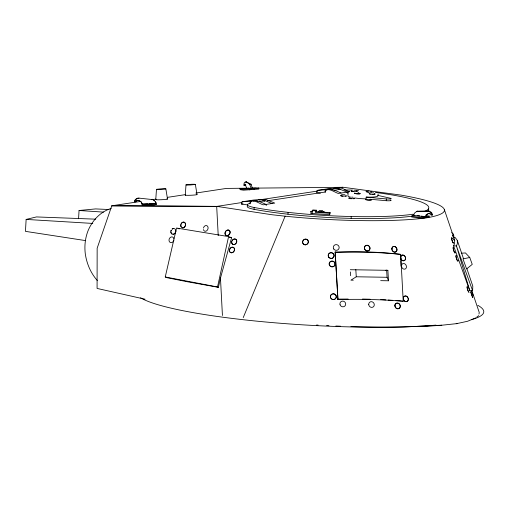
<?xml version="1.0" encoding="UTF-8"?>
<svg xmlns="http://www.w3.org/2000/svg" width="509" height="509" viewBox="0 0 509 509"><rect width="100%" height="100%" fill="white"/><g stroke="black" fill="none" stroke-linecap="round" stroke-linejoin="round"><path stroke-width="0.76" d="M95.673 219.169L36.47 216.929L26.137 219.417L25.45 231.36L85.69 240.623M78.577 218.711L79.048 210.503L95.628 208.913L109.041 209.53M247.628 204.93L241.47 204.045L242.112 201.787L253.539 200.05L261.601 199.42L258.795 199.846L262.173 199.738L264.502 201.386M250.014 203.893L250.173 201.157C255.785 199.172 260.945 202.264 266.003 204.408L266.226 205.604M412.29 216.153A105.478 14.131 3.3 0 1 351.127 218.367A103.174 13.826 3.3 0 1 287.979 214.206A105.923 14.195 3.3 0 1 254.067 209.339L254.176 207.5A25.278 3.385 3.3 0 1 250.046 203.415C251.961 197.479 260.175 204.274 263.287 204.822L274.72 203.091L265.634 199.407L262.797 199.674M287.979 214.206L288.088 212.361A105.923 14.195 3.3 0 1 254.176 207.5M330.093 212.635L330.01 214.047L329.355 214.728L312.055 213.456L312.221 210.624L312.876 209.95L316.471 210.211L316.388 211.629L315.733 212.304L329.438 213.309L330.093 212.635L316.388 211.629M315.733 212.304L315.815 210.891L316.471 210.211M325.143 191.823L325.257 189.768C330.869 187.783 336.035 190.881 341.087 193.026M329.355 214.728L329.438 213.309M348.143 192.243L347.94 195.787A15.028 2.011 3.3 0 0 350.968 197.276M351.127 218.367L351.235 216.522A105.478 14.131 3.3 0 0 413.123 214.213L413.054 215.441M378.111 194.145L378.009 195.914A15.028 2.011 3.3 0 1 366.187 197.117L366.086 198.885A15.028 2.011 3.3 0 1 354.786 197.969M369.96 199.235L386.242 200.705L386.344 198.936A4.396 0.592 3.3 0 0 390.518 198.904A4.396 0.592 3.3 0 0 390.607 198.287L377.691 195.367M411.558 216.968L420.784 218.304L424.328 217.846L424.372 216.999L429.571 216.115L426.307 215.619M424.328 217.846L426.51 217.515L426.555 216.669M245.771 184.672L245.605 185.123L243.9 185.161C243.811 180.587 246.464 181.668 249.76 184.347L251.204 188.96C249.588 187.891 232.301 188.508 243.563 189.323L258.814 188.222M155.76 199.566L156.479 189.323L161.372 188.794A4.766 0.324 -2.7 0 1 165.33 188.788L165.858 188.922L167.518 199.064M185.276 195.087L186.001 184.843L190.894 184.322A4.766 0.324 -2.7 0 1 194.852 184.309L195.373 184.449L197.04 194.584M325.13 192.071C326.975 186.078 335.291 192.879 338.377 193.439L349.123 191.804M478.975 314.066L479.249 312.469L471.856 290.677M228.592 236.59L217.521 286.981L218.399 287.324L220.461 278.105L231.582 237.748L228.592 236.59L176.54 228.032L165.247 276.966L167.315 277.768L187.821 281.84L218.399 287.324M152.904 199.623L139.002 198.128C137.061 197.206 132.359 201.831 135.388 201.831L136.552 200.94A3.525 3.499 -54.6 0 1 138.613 200.591L139.981 201.055M134.319 201.888L136.285 199.006L139.002 198.128M425.855 216.77L426.905 214.69L428.508 213.545M347.323 193.312L347.093 192.116L338.008 188.432L333.879 188.464L336.691 188.037L328.623 188.667L317.196 190.398L316.553 192.663L320.403 193.21M244.256 185.219L244.613 184.443A3.525 1.152 86 0 1 245.287 184.303L246.661 188.285L249.238 188.107M243.232 317.61L285.129 216.191A124.024 16.619 3.3 0 0 426.523 217.839A124.024 16.619 3.3 0 0 400.933 195.1L370.291 190.951M454.588 239.981L454.626 243.397L453.576 245.86L469.788 290.715L472.632 290.76L472.797 286.109L466.95 268.86M475.756 317.877L467.548 321.274L456.198 323.737M476.736 317.132L478.702 315.656M253.705 201.24L254.074 200.998M337.512 188.534C341.552 186.065 345.878 191.295 349.804 191.702M350.936 280.166L356.262 276.781L387.075 277.29L388.513 280.783L380.681 280.656M416.928 211.292L414.53 213.093L413.524 215.237L425.079 216.891L426.135 214.804L428.33 213.545A3.525 2.946 81.4 0 1 430.06 214.034L431.028 215.002L432.701 215.014L431.6 212.558L429.335 211.082L416.928 211.292L428.559 211.197L430.824 212.673L431.925 215.135M417.056 211.489L417.698 211.171M258.833 189.087L243.487 190.181L239.987 189.641M470.863 291.899L472.74 297.428L472.67 296.823M165.858 188.922L160.965 189.45A4.766 0.324 -2.7 0 1 157.007 189.456L156.479 189.323M195.373 184.449L190.481 184.971A4.766 0.324 -2.7 0 1 186.523 184.983L186.001 184.843M111.134 208.461C100.349 211.699 92.104 220.696 87.968 230.965A41.452 34.682 81.4 0 0 85.277 253.692C86.676 263.528 90.653 273.059 97.308 280.504M329.577 189.418L330.952 189.195M335.584 188.508L336.958 188.279M142.164 204.465L142.183 204.892L143.538 205.515L154.055 204.962L156.282 204.453L156.238 203.594L154.017 204.109L143.417 204.656L142.126 203.613M310.859 212.826L310.42 213.067L312.055 213.456M246.248 181.885L251.109 184.252L252.553 188.864M469.75 257.471L462.98 258.941L466.6 268.943L472.244 264.375L469.75 257.471L465.461 252.948L461.612 253.183M341.526 194.68L344.987 194.743M319.226 210.599L322.725 210.599M426.51 217.515L429.316 216.904M254.945 200.667L255.868 200.578M260.952 199.757L262.918 199.814L272.003 203.498M140.866 201.386L111.795 205.795L97.155 248.22L97.079 288.431L145.046 299.209M151.86 199.719L155.792 199.127M167.576 197.339L185.645 194.597M195.857 193.051L226.492 188.406L247.062 188.209M241.75 202.55L216.681 206.419L111.795 205.795L216.688 206.355L271.634 214.703L285.129 216.191M259.768 199.821L317.731 191.034M334.171 188.61L342.792 187.229L367.931 190.633M241.47 204.045L242.99 203.816M259.183 201.647L265.183 200.737M334.267 190.258L340.273 189.348M267.193 200.82L325.645 191.957M427.935 211.152L428.712 211.031M414.294 215.122L412.634 215.371L411.603 216.134L420.51 217.451L424.372 216.999M431.772 214.416L432.548 214.295M457.171 323.59L440.788 325.334L422.941 326.473M317.196 190.398L325.257 189.768M242.112 201.787L250.173 201.157M245.383 181.999L246.738 181.904M249.76 184.347L251.109 184.252M243.9 185.161L245.605 185.123M251.166 188.19L252.515 188.095M252.082 187.916L255.429 187.713L258.807 188.209M441.761 325.187L403.987 326.988A169.535 22.714 3.3 0 1 350.924 326.587M147.591 203.835L142.259 204.115L141.553 202.588M149.112 203.759L155.207 203.441M335.17 252.019C357.019 251.357 378.982 251.758 400.698 254.373L403.217 301.283L401.754 301.137C380.535 299.419 359.22 299.006 337.944 299.597L335.17 252.019L337.944 299.597M335.488 252.502C357.229 251.65 379.046 252.165 400.698 254.373L400.812 259.119M350.294 269.713L387.864 270.33L388.513 280.783M258.139 188.088L342.786 187.299M348.15 299.037L337.632 299.107M312.278 211.343L310.515 211.559L312.138 212.043M368.179 190.442L369.534 190.506M385.517 270.292L387.864 270.33M351.719 280.179L353.284 280.204M453.576 245.86L456.427 245.923L457.33 243.786L457.336 242.348L457.286 240.369L455.326 237.697L453.589 236.965M362.472 299.037L370.151 299.235M26.137 219.417L92.772 223.432M380.738 299.559L385.879 299.896M388.208 300.043L392.853 300.348M395.957 300.552L401.111 300.953M79.048 210.503L103.461 212.107M312.221 210.624L315.815 210.891M351.776 197.085L353.011 197.231M366.187 197.117L386.344 198.936M372.703 192.663L373.479 192.771M357.999 192.256L358.775 192.364M417.38 215.561L419.69 215.892M421.229 216.109L423.539 216.44M248.01 188.19L249.525 188.419M177.953 228.579L179.486 228.846M401.792 301.023L403.217 301.283M229.349 237.328L231.582 237.748M165.247 276.966L217.521 286.981M337.257 188.355L339.312 189.622M331.448 189.233L332.345 189.59M256.364 200.622L257.688 201.233M153.629 200.088L152.153 199.254M140.611 201.481L138.486 200.501A3.525 3.499 -54.6 0 0 136.425 200.851L135.388 201.831M155.932 202.627L156.091 203.492L142.386 204.204L141.057 201.939M155.862 204.154L156.282 204.453M332.778 189.851L333.16 190.156M153.502 199.999L154.31 200.629M140.484 201.392L141.184 202.028M154.182 200.54L155.531 201.952M155.404 201.863L156.059 202.722M453.042 238.466L453.691 239.847M472.136 292.675L473.115 295.354M472.505 297.307L472.142 296.454M451.725 232.575L451.884 232.931M453.016 233.51L453.436 234.617M472.632 290.76L456.427 245.923L469.788 290.715M471.658 295.137L471.907 295.831M457.286 240.369L463.387 258.362M444.325 209.511L454.779 240.324M453.589 235.063L453.939 236.189M452.825 235.482L453.055 236.189M452.692 235.533L452.921 236.233M471.41 294.406L470.73 291.943M471.531 291.129L471.678 291.651M453.258 236.825L453.404 237.347M386.63 270.075L387.075 277.29M355.816 269.573L356.262 276.781M350.434 271.952L350.663 275.687M216.688 206.355L218.227 235.622M220.435 277.545L222.433 315.516M254.106 188.756L254.144 189.609M249.652 189.068L249.69 189.927M142.501 204.287L142.539 205.146M142.145 204.039L142.183 204.892M400.844 260.703L400.977 266.232M166.876 198.892A5.892 0.401 -2.7 0 1 161.347 199.725A5.892 0.401 -2.7 0 1 156.689 199.324M196.913 194.489A5.892 0.401 -2.7 0 1 190.869 195.252A5.892 0.401 -2.7 0 1 185.556 194.972M340.636 326.218A169.535 22.714 3.3 0 1 335.876 326.014M328.941 325.69A169.535 22.714 3.3 0 1 326.619 325.575M318.1 325.105A169.535 22.714 3.3 0 1 316.547 325.016M477.836 305.324A174.313 23.357 3.3 0 1 471.245 319.722M435.939 325.117A174.313 23.357 3.3 0 1 264.782 321.917A174.313 23.357 3.3 0 1 140.567 297.771M453.627 242.564A2.946 0.464 72.1 0 1 452.845 242.278A2.946 0.464 72.1 0 1 451.655 238.32A2.946 0.464 72.1 0 1 452.431 238.606M452.959 242.812A2.946 0.464 72.1 0 1 451.757 239.567M451.604 238.912A2.946 0.464 72.1 0 1 451.496 237.964M455.281 252.254A2.946 0.547 72.2 0 1 453.856 250.683A2.946 0.547 72.2 0 1 453.621 247.476M454.944 252.986A2.946 0.547 72.2 0 1 454.753 252.839M454.518 252.515A2.946 0.547 72.2 0 1 453.296 249.27M453.163 248.615A2.946 0.547 72.2 0 1 453.086 247.66M458.125 260.404A2.946 0.554 72 0 1 456.668 258.795A2.946 0.554 72 0 1 456.439 255.626M457.776 261.117A2.946 0.554 72 0 1 456.535 258.833A2.946 0.554 72 0 1 455.899 255.785M469.012 292.166A2.946 0.547 72.5 0 1 468.585 291.689M468.325 291.199A2.946 0.547 72.5 0 1 467.307 288.094A2.946 0.547 72.5 0 1 467.389 286.554M468.878 292.211A2.946 0.547 72.5 0 1 468.452 291.727M468.191 291.243A2.946 0.547 72.5 0 1 467.046 286.866M332.262 294.017A2.946 2.857 3 0 0 331.518 298.91A2.946 2.857 3 0 0 336.264 297.103A2.946 2.857 3 0 0 332.262 294.017A2.946 2.857 3 0 0 331.321 298.783A2.946 2.857 3 0 0 336.144 297.625A2.946 2.857 3 0 0 333.007 293.871M173.238 241.476A2.946 2.392 -67.8 0 1 169.459 241.743A2.946 2.392 -67.8 0 1 170.432 237.372A2.946 2.392 -67.8 0 1 173.874 238.619M173.874 240.089A2.946 2.392 -67.8 0 1 173.633 240.821M396.435 247.953A2.946 2.443 64.8 0 1 394.882 252.159A2.946 2.443 64.8 0 1 391.911 248.233A2.946 2.443 64.8 0 1 395.97 247.349M400.621 257.051A2.946 2.399 65.8 0 1 404.286 255.613A2.946 2.399 65.8 0 1 404.757 260.296A2.946 2.399 65.8 0 1 400.774 258.527M405.317 259.45A2.946 2.399 65.8 0 1 402.982 260.748A2.946 2.399 65.8 0 1 400.698 258.566M400.551 257.083A2.946 2.399 65.8 0 1 404.572 255.982M405.024 256.593A2.946 2.399 65.8 0 1 405.495 258.769M408.091 298.191A2.946 2.399 66.2 0 1 406.067 301.71M405.412 301.589A2.946 2.399 66.2 0 1 403.452 299.502M403.472 297.339A2.946 2.399 66.2 0 1 407.773 297.498M172.087 229.082A2.946 2.392 -68.3 0 1 175.459 229.578M175.7 230.227A2.946 2.392 -68.3 0 1 173.62 234.121A2.946 2.392 -68.3 0 1 170.839 231.748M170.922 230.997A2.946 2.392 -68.3 0 1 171.177 230.272M175.859 230.978A2.946 2.392 -68.3 0 1 175.128 233.109M174.612 233.644A2.946 2.392 -68.3 0 1 173.378 234.229M172.144 234.045A2.946 2.392 -68.3 0 1 170.916 231.78M171.005 231.029A2.946 2.392 -68.3 0 1 171.253 230.303M172.163 229.114A2.946 2.392 -68.3 0 1 173.397 228.528M232.053 240.693A2.946 2.38 -59 0 1 236.335 239.86A2.946 2.38 -59 0 1 234.477 244.435A2.946 2.38 -59 0 1 231.767 241.4M232.123 240.732A2.946 2.38 -59 0 1 236.411 239.904A2.946 2.38 -59 0 1 234.554 244.479A2.946 2.38 -59 0 1 231.837 241.444M397.981 303.186A2.946 2.583 60 0 1 399.775 307.799A2.946 2.583 60 0 1 395.258 307.124A2.946 2.583 60 0 1 397.281 303.084M203.435 228.108A2.946 2.284 -69.7 0 1 207.099 225.811A2.946 2.284 -69.7 0 1 207.074 230.462A2.946 2.284 -69.7 0 1 203.428 229.572M227.109 230.253A2.946 2.354 -57.8 0 1 230.138 232.219A2.946 2.354 -57.8 0 1 227.205 235.616A2.946 2.354 -57.8 0 1 225.201 232.473M225.493 231.767A2.946 2.354 -57.8 0 1 226.48 230.622M181.134 223.979A2.946 2.297 -71.8 0 1 184.169 222.229A2.946 2.297 -71.8 0 1 185.422 225.551A2.946 2.297 -71.8 0 1 182.61 227.879M181.159 226.829A2.946 2.297 -71.8 0 1 180.905 224.717M429.698 213.456A3.525 2.946 81.4 0 1 430.283 213.615M428.495 208.671A105.478 14.131 3.3 0 1 427.865 211.222M254.067 209.339A25.278 3.385 3.3 0 1 247.565 206.107M351.235 216.522A103.174 13.826 3.3 0 1 288.088 212.361M424.461 211.439A105.478 14.131 3.3 0 0 427.064 205.025A103.174 13.826 3.3 0 0 397.096 195.838A105.923 14.195 3.3 0 0 375.394 192.447M344.313 189.972A23.898 3.2 3.3 0 1 353.093 190.175M354.302 190.239A23.898 3.2 3.3 0 1 358.527 190.531M390.505 200.062A4.396 0.592 3.3 0 1 390.416 200.673A4.396 0.592 3.3 0 1 386.242 200.705M329.552 212.686A2.946 0.394 3.3 0 1 329.737 212.997M324.004 212.533A2.946 0.394 3.3 0 1 324.468 212.368M323.527 211.451A2.946 0.394 3.3 0 1 323.59 211.973A2.946 0.394 3.3 0 1 319.754 211.833M318.475 211.509A2.946 0.394 3.3 0 1 318.876 211.235M323.31 212.138A2.946 0.394 3.3 0 1 321.192 212.119M371.118 191.473A2.946 0.394 3.3 0 1 370.915 192.014A2.946 0.394 3.3 0 1 366.76 191.753A2.946 0.394 3.3 0 1 366.964 191.206M371.869 191.938A2.946 0.394 3.3 0 1 370.902 192.16M368.783 192.141A2.946 0.394 3.3 0 1 366.315 191.785M345.897 195.621A2.946 0.394 3.3 0 1 345.318 196.118A2.946 0.394 3.3 0 1 341.354 195.857A2.946 0.394 3.3 0 1 341.24 195.322M346.101 196.169A2.946 0.394 3.3 0 1 345.681 196.232M342.901 196.2A2.946 0.394 3.3 0 1 341.024 195.927M374.287 193.624A2.946 0.394 3.3 0 1 374.261 194.158A2.946 0.394 3.3 0 1 370.304 193.98A2.946 0.394 3.3 0 1 369.636 193.414M375.038 194.094A2.946 0.394 3.3 0 1 374.898 194.19M374.07 194.317A2.946 0.394 3.3 0 1 371.952 194.298M370.501 194.152A2.946 0.394 3.3 0 1 369.222 193.827M359.583 193.216A2.946 0.394 3.3 0 1 359.558 193.751A2.946 0.394 3.3 0 1 355.594 193.573A2.946 0.394 3.3 0 1 354.932 193.006M359.863 193.859A2.946 0.394 3.3 0 1 355.797 193.744M355.212 193.643A2.946 0.394 3.3 0 1 354.455 193.318M370.908 199.471A2.946 0.394 3.3 0 1 370.336 199.967A2.946 0.394 3.3 0 1 366.365 199.713A2.946 0.394 3.3 0 1 366.251 199.172M371.354 199.935A2.946 0.394 3.3 0 1 366.544 199.891M366.035 199.782A2.946 0.394 3.3 0 1 365.538 199.56M370.902 199.617A2.946 0.394 3.3 0 1 371.398 199.833M353.819 198.084A2.946 0.394 3.3 0 1 353.609 198.631A2.946 0.394 3.3 0 1 349.46 198.37A2.946 0.394 3.3 0 1 349.664 197.823M354.569 198.555A2.946 0.394 3.3 0 1 353.602 198.771M351.484 198.758A2.946 0.394 3.3 0 1 349.015 198.402M356.415 191.066A2.946 0.394 3.3 0 1 354.849 191.626A2.946 0.394 3.3 0 1 351.433 190.926M357.159 191.53A2.946 0.394 3.3 0 1 357.025 191.626M353.322 191.67A2.946 0.394 3.3 0 1 351.35 191.269M351.286 191.161A2.946 0.394 3.3 0 1 351.426 191.066M305.68 244.772A2.946 2.78 -40.6 0 0 307.83 240.203A2.946 2.78 -40.6 0 0 302.868 240.865A2.946 2.78 -40.6 0 0 305.68 244.772A2.946 2.78 -40.6 0 0 307.862 240.242A2.946 2.78 -40.6 0 0 302.9 240.903A2.946 2.78 -40.6 0 0 305.712 244.81M329.762 265.622A2.946 2.857 16.1 0 0 334.82 265.164A2.946 2.857 16.1 0 0 331.811 261.111A2.946 2.857 16.1 0 0 329.762 265.622A2.946 2.857 16.1 0 0 334.807 265.195A2.946 2.857 16.1 0 0 331.804 261.149A2.946 2.857 16.1 0 0 329.749 265.653M328.782 257.172A2.946 2.85 23.7 0 0 333.834 256.803A2.946 2.85 23.7 0 0 330.875 252.699A2.946 2.85 23.7 0 0 328.782 257.172A2.946 2.85 23.7 0 0 333.821 256.835A2.946 2.85 23.7 0 0 330.863 252.731A2.946 2.85 23.7 0 0 328.769 257.204M340.057 304.764A2.946 2.819 39.2 0 0 344.975 305.947A2.946 2.819 39.2 0 0 343.365 301.175A2.946 2.819 39.2 0 0 340.057 304.764M368.72 304.592A2.946 2.71 53.9 0 0 373.135 306.984A2.946 2.71 53.9 0 0 372.652 302.022A2.946 2.71 53.9 0 0 368.72 304.592M364.438 248.169A2.946 2.71 53.9 0 0 368.847 250.555A2.946 2.71 53.9 0 0 368.363 245.593A2.946 2.71 53.9 0 0 364.438 248.169M364.387 248.201A2.946 2.71 53.9 0 0 368.802 250.587A2.946 2.71 53.9 0 0 368.319 245.624A2.946 2.71 53.9 0 0 364.387 248.201M391.943 248.43A2.946 2.443 64.8 0 0 395.378 252.05A2.946 2.443 64.8 0 0 396.047 247.31A2.946 2.443 64.8 0 0 391.943 248.43M333.783 249.028A2.946 2.857 15 0 0 338.867 248.767A2.946 2.857 15 0 0 336.023 244.613A2.946 2.857 15 0 0 333.783 249.028M403.376 297.988A2.946 2.399 66.2 0 0 406.774 301.602A2.946 2.399 66.2 0 0 407.391 296.855A2.946 2.399 66.2 0 0 403.376 297.988M401.499 265.533A2.946 2.392 65.4 0 0 404.922 269.127A2.946 2.392 65.4 0 0 405.501 264.387A2.946 2.392 65.4 0 0 401.499 265.533M394.971 305.139A2.946 2.583 60 0 0 398.579 308.677A2.946 2.583 60 0 0 399.304 303.905A2.946 2.583 60 0 0 394.971 305.139M232.467 252.547A2.946 2.38 -58.5 0 0 233.816 247.724A2.946 2.38 -58.5 0 0 229.508 249.626A2.946 2.38 -58.5 0 0 232.467 252.547M232.543 252.585A2.946 2.38 -58.5 0 0 233.886 247.768A2.946 2.38 -58.5 0 0 229.584 249.671A2.946 2.38 -58.5 0 0 232.543 252.585M228.013 235.362A2.946 2.354 -57.8 0 0 229.438 230.571A2.946 2.354 -57.8 0 0 225.124 232.428A2.946 2.354 -57.8 0 0 228.013 235.362M184.315 227.218A2.946 2.297 -71.8 0 0 184.264 222.28A2.946 2.297 -71.8 0 0 180.746 225.442A2.946 2.297 -71.8 0 0 184.315 227.218"/></g></svg>
